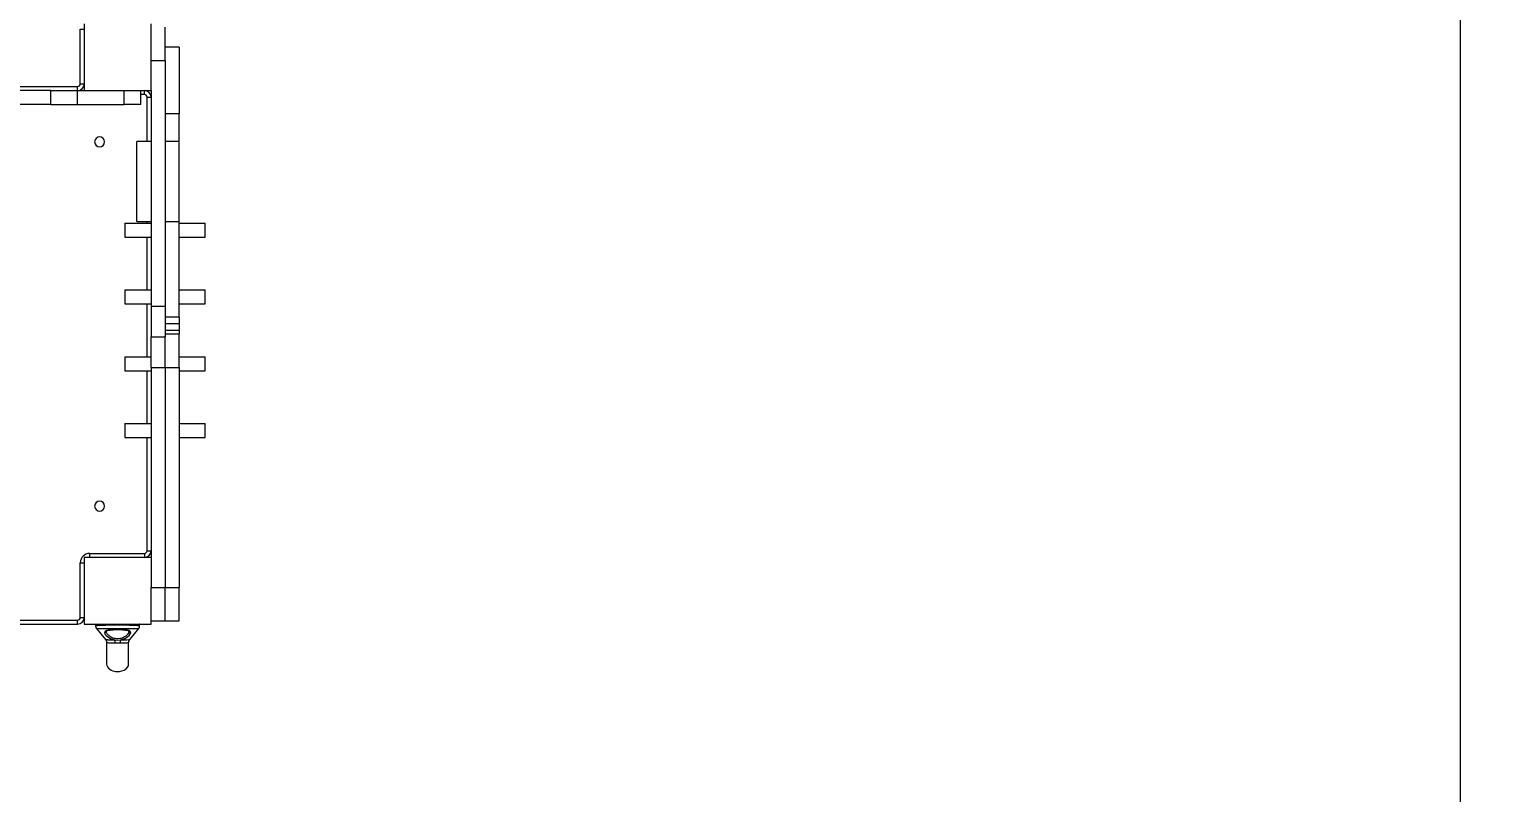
# Model space of a CAD drawing. Header units: millimetres. Extents: x -4791 to 5070, y -3040 to 3233.
# Drawn here: x 926 to 3111, y -820 to 325 of the extents above; entities that cross this region are included whole.
import ezdxf

# ---------------------------------------------------------------- set-up
doc = ezdxf.new("R2010")
doc.units = ezdxf.units.MM
for name, color, linetype in [('DIKOM_ОБЪЕКТ', 7, 'Continuous'), ('DIKOM_РАЗМЕР_ЗОНА', 7, 'Continuous'), ('DIKOM_РАЗМЕР_ОБЪЕКТА', 7, 'Continuous')]:
    doc.layers.add(name, color=color, linetype=linetype)
doc.styles.add('style1', font='arial.ttf', dxfattribs={"width": 0.8})
doc.dimstyles.new('1-50', dxfattribs={"dimtxt": 300, "dimasz": 200, "dimexe": 100, "dimexo": 0, "dimgap": 100, "dimtad": 1, "dimtxsty": 'style1', "dimcen": 200, "dimclrd": 7, "dimclre": 7, "dimclrt": 7, "dimadec": 1, "dimazin": 2, "dimtfac": 1, "dimtmove": 0, "dimatfit": 2, "dimfxl": 0, "dimlwd": 25, "dimlwe": 18, "dimarcsym": 0})

# ---------------------------------------------------------------- blocks, each defined once
blk = doc.blocks.new('*D9')
at = {"layer": 'Defpoints', "color": 0, "transparency": 16777216}
for p in [(3069.7, 659.9), (-1839.1, -167), (3069.7, -1640.1)]:
    blk.add_point(p, dxfattribs=at)
at = {"layer": 'DIKOM_РАЗМЕР_ОБЪЕКТА', "color": 7, "lineweight": 18, "transparency": 16777216}
for p, q in [((3069.7, 659.9), (3069.7, -1740.1)), ((-1839.1, -167), (-1839.1, -1740.1))]:
    blk.add_line(p, q, dxfattribs=at)
at = {"layer": 'DIKOM_РАЗМЕР_ОБЪЕКТА', "color": 7, "lineweight": 25, "transparency": 16777216}
blk.add_line((-1639.1, -1640.1), (2869.7, -1640.1), dxfattribs=at)
at = {"layer": 'DIKOM_РАЗМЕР_ОБЪЕКТА', "color": 7, "transparency": 16777216}
for points in [[(-1639.1, -1606.7), (-1639.1, -1673.4), (-1839.1, -1640.1)], [(2869.7, -1606.7), (2869.7, -1673.4), (3069.7, -1640.1)]]:
    blk.add_solid(points, dxfattribs=at)
at = {"layer": 'DIKOM_РАЗМЕР_ОБЪЕКТА', "color": 7, "transparency": 16777216, "insert": (96.6, -1386.9), "char_height": 300, "attachment_point": 5, "style": 'style1'}
blk.add_mtext('4900', dxfattribs=at)
blk = doc.blocks.new('*D11')
at = {"layer": 'Defpoints', "color": 0, "transparency": 16777216}
for p in [(5069.7, 239.7), (-3839.1, -1043), (5069.7, -2940)]:
    blk.add_point(p, dxfattribs=at)
at = {"layer": 'DIKOM_РАЗМЕР_ЗОНА', "color": 7, "lineweight": 18, "transparency": 16777216}
for p, q in [((5069.7, 239.7), (5069.7, -3040)), ((-3839.1, -1043), (-3839.1, -3040))]:
    blk.add_line(p, q, dxfattribs=at)
at = {"layer": 'DIKOM_РАЗМЕР_ЗОНА', "color": 7, "lineweight": 25, "transparency": 16777216}
blk.add_line((-3639.1, -2940), (4869.7, -2940), dxfattribs=at)
at = {"layer": 'DIKOM_РАЗМЕР_ЗОНА', "color": 7, "transparency": 16777216}
for points in [[(-3639.1, -2906.7), (-3639.1, -2973.3), (-3839.1, -2940)], [(4869.7, -2906.7), (4869.7, -2973.3), (5069.7, -2940)]]:
    blk.add_solid(points, dxfattribs=at)
at = {"layer": 'DIKOM_РАЗМЕР_ЗОНА', "color": 7, "transparency": 16777216, "insert": (398.3, -2686.8), "char_height": 300, "attachment_point": 5, "style": 'style1'}
blk.add_mtext('8900', dxfattribs=at)

msp = doc.modelspace()

# ---------------------------------------------------------------- linework, layer by layer
at = {"layer": 'DIKOM_ОБЪЕКТ', "color": 7, "linetype": 'Continuous', "lineweight": 15}
for p, q in [((1008.155, 332.715), (1008.155, 232.715)), ((1108.155, 232.715), (1108.155, 332.715)), ((1002.155, 242.715), (1002.155, 324.715)), ((1002.155, 324.715), (1008.155, 324.715)), ((1129.155, 277.715), (1129.155, 327.715)), ((1150.155, 297.715), (1129.155, 297.715)), ((1150.155, 297.715), (1150.155, 197.715)), ((1108.155, 277.715), (1129.155, 277.715)), ((1129.155, 277.715), (1129.155, -90.634)), ((1002.155, 242.715), (1008.155, 242.715)), ((1007.953, 240.715), (1008.155, 240.715)), ((318.155, 238.715), (998.155, 238.715)), ((958.155, 232.715), (908.155, 232.715)), ((958.155, 211.715), (958.155, 232.715)), ((958.155, 232.715), (998.155, 232.715)), ((998.155, 232.715), (998.155, 238.715)), ((998.155, 211.715), (998.155, 232.715)), ((998.155, 232.715), (1008.155, 232.715)), ((1008.155, 232.715), (1108.155, 232.715)), ((1068.155, 211.715), (1068.155, 232.715)), ((1093.155, 211.715), (1093.155, 232.715)), ((1098.155, 226.715), (1093.155, 226.715)), ((1098.155, 226.715), (1098.155, 232.715)), ((1102.155, 222.715), (1108.155, 222.715)), ((1102.155, 156.517), (1102.155, 222.715)), ((1108.155, 232.715), (1108.155, -90.634)), ((958.155, 211.715), (908.155, 211.715)), ((958.155, 211.715), (998.155, 211.715)), ((998.155, 211.715), (1068.155, 211.715)), ((1093.155, 211.715), (1068.155, 211.715)), ((1150.155, 197.715), (1129.155, 197.715)), ((1150.155, 156.517), (1150.155, 197.715)), ((1108.155, 156.517), (1087.155, 156.517)), ((1087.155, 110.754), (1087.155, 156.517)), ((1150.155, 156.517), (1129.155, 156.517)), ((1150.155, 36.517), (1150.155, 156.517)), ((1087.155, 36.517), (1087.155, 110.754)), ((1069.155, 33.715), (1069.155, 12.715)), ((1069.155, 33.715), (1108.155, 33.715)), ((1087.155, 36.517), (1108.155, 36.517)), ((1102.155, 33.715), (1102.155, 36.517)), ((1129.155, 36.517), (1150.155, 36.517)), ((1150.155, -107.285), (1150.155, 36.517)), ((1150.155, 33.715), (1189.155, 33.715)), ((1189.155, 12.715), (1189.155, 33.715)), ((1069.155, 12.715), (1108.155, 12.715)), ((1102.155, -66.285), (1102.155, 12.715)), ((1150.155, 12.715), (1189.155, 12.715)), ((1069.155, -66.285), (1069.155, -87.285)), ((1069.155, -66.285), (1108.155, -66.285)), ((1069.155, -87.285), (1108.155, -87.285)), ((1102.155, -166.285), (1102.155, -87.285)), ((1150.155, -66.285), (1189.155, -66.285)), ((1150.155, -87.285), (1189.155, -87.285)), ((1189.155, -87.285), (1189.155, -66.285)), ((1108.155, -90.634), (1129.155, -90.634)), ((1108.155, -90.634), (1108.155, -136.459)), ((1129.155, -90.634), (1129.155, -136.459)), ((1150.155, -107.285), (1129.155, -107.285)), ((1150.155, -107.285), (1150.155, -117.285)), ((1150.155, -117.285), (1129.155, -117.285)), ((1150.155, -117.285), (1129.155, -117.285)), ((1150.155, -127.285), (1129.155, -127.285)), ((1150.155, -117.285), (1150.155, -127.285)), ((1150.155, -127.285), (1150.155, -132.285)), ((1108.155, -136.459), (1129.155, -136.459)), ((1108.155, -182.285), (1108.155, -136.459)), ((1129.155, -132.285), (1150.155, -132.285)), ((1129.155, -182.285), (1129.155, -136.459)), ((1129.155, -182.285), (1129.155, -136.459)), ((1150.155, -182.285), (1150.155, -132.285)), ((1069.155, -166.285), (1069.155, -187.285)), ((1069.155, -166.285), (1108.155, -166.285)), ((1150.155, -166.285), (1189.155, -166.285)), ((1189.155, -187.285), (1189.155, -166.285)), ((1069.155, -187.285), (1108.155, -187.285)), ((1102.155, -266.285), (1102.155, -187.285)), ((1108.155, -182.285), (1129.155, -182.285)), ((1108.155, -182.285), (1108.155, -512.285)), ((1129.155, -182.285), (1150.155, -182.285)), ((1129.155, -182.285), (1129.155, -512.285)), ((1129.155, -182.285), (1129.155, -512.285)), ((1150.155, -182.285), (1150.155, -512.285)), ((1150.155, -187.285), (1189.155, -187.285)), ((1069.155, -266.285), (1069.155, -287.285)), ((1069.155, -266.285), (1108.155, -266.285)), ((1150.155, -266.285), (1189.155, -266.285)), ((1189.155, -287.285), (1189.155, -266.285)), ((1069.155, -287.285), (1108.155, -287.285)), ((1102.155, -457.285), (1102.155, -287.285)), ((1150.155, -287.285), (1189.155, -287.285)), ((1102.155, -457.285), (1108.155, -457.285)), ((1002.155, -557.285), (1002.155, -475.285)), ((1002.155, -475.285), (1008.155, -475.285)), ((1008.155, -467.285), (1008.155, -567.285)), ((1108.155, -467.285), (1008.155, -467.285)), ((1016.155, -461.285), (1098.155, -461.285)), ((1016.155, -461.285), (1016.155, -467.285)), ((1098.155, -461.285), (1098.155, -467.285)), ((1108.155, -512.285), (1129.155, -512.285)), ((1108.155, -539.414), (1108.155, -512.285)), ((1129.155, -512.285), (1150.155, -512.285)), ((1129.155, -562.285), (1129.155, -512.285)), ((1129.155, -562.285), (1129.155, -512.285)), ((1150.155, -562.285), (1150.155, -512.285)), ((1108.155, -567.285), (1108.155, -539.414)), ((318.155, -561.285), (998.155, -561.285)), ((318.155, -567.285), (998.155, -567.285)), ((998.155, -567.285), (998.155, -561.285)), ((1002.155, -557.285), (1008.155, -557.285)), ((1008.155, -567.285), (1108.155, -567.285)), ((1025.155, -567.785), (1025.155, -570.406)), ((1058.155, -567.785), (1025.155, -567.785)), ((1091.155, -567.785), (1058.155, -567.785)), ((1091.155, -570.41), (1091.155, -567.785)), ((1108.155, -562.285), (1129.155, -562.285)), ((1129.155, -562.285), (1150.155, -562.285)), ((1025.155, -570.406), (1025.155, -570.407)), ((1041.155, -578.154), (1041.328, -577.448)), ((1041.17, -578.45), (1041.155, -578.154)), ((1074.886, -577.054), (1075.155, -578.157)), ((1075.155, -578.157), (1075.139, -578.471)), ((1089.925, -573.766), (1089.938, -573.756)), ((1041.655, -595.008), (1041.655, -627.285)), ((1074.655, -627.285), (1074.655, -595.015))]:
    msp.add_line(p, q, dxfattribs=at)
at = {"layer": 'DIKOM_ОБЪЕКТ', "color": 7, "linetype": 'Continuous', "lineweight": 15, "flags": 128}
for points in [[(1004.713, 232.715), (1004.437, 233.054), (1003.655, 234.564)], [(1025.155, -570.231), (1025.466, -572.172), (1026.383, -573.769)], [(1058.155, -568.952), (1053.36, -568.961), (1048.711, -568.991), (1044.302, -569.04), (1040.215, -569.109), (1037.479, -569.173), (1035.021, -569.247), (1032.847, -569.331), (1030.124, -569.477), (1028.034, -569.647), (1026.859, -569.791), (1026.002, -569.949), (1025.449, -570.122), (1025.168, -570.41)], [(1026.4, -573.79), (1032.844, -581.576), (1039.993, -590.257)], [(1026.454, -573.754), (1026.467, -573.801), (1027.114, -573.852), (1028.333, -573.851), (1030.073, -573.82), (1032.317, -573.777), (1035.018, -573.73), (1038.121, -573.685), (1041.604, -573.645), (1045.357, -573.612), (1049.37, -573.588), (1053.516, -573.573), (1057.757, -573.567)], [(1057.724, -575.299), (1053.813, -575.372), (1050.084, -575.57), (1046.671, -575.904), (1043.744, -576.386), (1041.385, -577.04), (1039.702, -577.884), (1038.734, -578.939), (1038.49, -580.212)], [(1038.49, -580.212), (1038.85, -581.498), (1039.706, -582.914), (1041.035, -584.435), (1042.79, -585.981), (1044.968, -587.488), (1047.533, -588.85), (1050.469, -589.971), (1053.707, -590.752)], [(1075.139, -578.471), (1074.914, -579.45), (1074.441, -580.497), (1073.698, -581.658), (1073.009, -582.528), (1072.197, -583.415), (1071.271, -584.295), (1070.236, -585.154), (1068.607, -586.29), (1066.862, -587.264), (1064.94, -588.087), (1063.311, -588.605), (1061.66, -588.975), (1058.157, -589.287), (1056.397, -589.209), (1054.647, -588.974), (1052.995, -588.602), (1051.365, -588.083), (1049.434, -587.254), (1047.685, -586.275), (1046.055, -585.135), (1045.228, -584.457), (1044.501, -583.794), (1043.66, -582.932), (1043.122, -582.311), (1042.593, -581.627), (1041.603, -579.961), (1041.17, -578.45)], [(1041.627, -577.523), (1041.688, -577.529), (1041.882, -577.421), (1043.048, -576.934), (1044.592, -576.515), (1046.532, -576.156), (1048.89, -575.862), (1051.634, -575.641), (1054.791, -575.498), (1058.259, -575.45), (1061.948, -575.513), (1065.309, -575.685), (1068.055, -575.932), (1070.162, -576.219), (1071.854, -576.547), (1073.289, -576.946), (1073.889, -577.172), (1074.316, -577.348), (1074.529, -577.306)], [(1077.819, -580.233), (1077.566, -578.92), (1076.546, -577.842), (1074.763, -576.984), (1072.29, -576.33), (1069.205, -575.852), (1065.64, -575.53), (1061.77, -575.35), (1057.724, -575.299)], [(1057.757, -573.567), (1059.056, -573.567), (1061.263, -573.57), (1064.347, -573.578), (1068.204, -573.595), (1071.158, -573.614), (1074.344, -573.642), (1077.617, -573.678), (1080.081, -573.712), (1082.464, -573.75), (1083.221, -573.763), (1083.957, -573.777), (1084.669, -573.79), (1085.356, -573.803), (1086.014, -573.816), (1086.638, -573.829), (1088.277, -573.854), (1089.38, -573.847), (1089.569, -573.837), (1089.721, -573.822), (1089.834, -573.804), (1089.909, -573.78), (1089.925, -573.766)], [(1091.118, -570.417), (1091.129, -570.319), (1090.861, -570.125), (1089.921, -569.87), (1088.282, -569.649), (1086.966, -569.533), (1085.373, -569.428), (1083.494, -569.333), (1080.134, -569.21), (1076.133, -569.111), (1073.474, -569.062), (1070.65, -569.023), (1067.68, -568.992), (1063.008, -568.962), (1058.155, -568.952)], [(1062.608, -590.752), (1065.841, -589.974), (1068.758, -588.861), (1071.327, -587.501), (1073.487, -586.011), (1075.253, -584.461), (1076.58, -582.95), (1077.45, -581.524), (1077.819, -580.233)], [(1076.306, -590.281), (1083.486, -581.576), (1089.94, -573.758)], [(1089.926, -573.772), (1090.846, -572.172), (1091.155, -570.237)], [(1039.962, -590.219), (1041.254, -592.558), (1041.655, -595.053)], [(1040.005, -590.247), (1040.051, -590.27), (1040.354, -590.323), (1040.642, -590.36), (1041.144, -590.412), (1041.532, -590.445), (1041.97, -590.477), (1042.424, -590.506), (1042.89, -590.532), (1043.358, -590.555), (1045.554, -590.635), (1048.148, -590.693), (1050.739, -590.728), (1053.707, -590.752)], [(1054.471, -595.611), (1051.704, -595.606), (1049.128, -595.599), (1046.876, -595.587), (1044.983, -595.562), (1043.504, -595.507), (1042.464, -595.403), (1041.857, -595.241), (1041.655, -595.021)], [(1053.707, -590.752), (1058.157, -591.062), (1062.608, -590.752)], [(1061.842, -595.612), (1058.156, -595.565), (1054.471, -595.611)], [(1074.655, -595.03), (1074.457, -595.25), (1073.85, -595.411), (1072.816, -595.511), (1071.346, -595.564), (1069.447, -595.588), (1067.182, -595.6), (1064.609, -595.607), (1061.842, -595.612)], [(1062.608, -590.752), (1066.151, -590.722), (1069.399, -590.669), (1072.15, -590.589), (1074.258, -590.483), (1075.622, -590.366), (1076.259, -590.271), (1076.268, -590.25)], [(1074.655, -595.062), (1075.058, -592.564), (1076.357, -590.219)], [(1041.655, -627.285), (1041.93, -629.284), (1042.809, -631.326), (1044.3, -633.258), (1046.292, -634.93), (1048.574, -636.241), (1050.892, -637.162), (1053.016, -637.738), (1055.173, -638.104), (1057.904, -638.284), (1061.134, -638.104), (1064.64, -637.4), (1068.062, -636.082), (1070.988, -634.2), (1073.105, -631.941), (1074.299, -629.56), (1074.655, -627.285)]]:
    msp.add_lwpolyline(points, dxfattribs=at)
at = {"layer": 'DIKOM_ОБЪЕКТ', "color": 7, "linetype": 'Continuous', "lineweight": 15, "extrusion": (2.76751e-16, 3.49148e-15, -1)}
for centre in [(-1031.155, 155.715), (-1031.155, -390.285)]:
    msp.add_circle(centre, 7.5, dxfattribs=at)
at = {"layer": 'DIKOM_ОБЪЕКТ', "color": 7, "linetype": 'Continuous', "lineweight": 15}
for centre, radius, start, end in [((998.155, 242.715), 4, 270, 0), ((998.155, 242.715), 10, 270, 0), ((1098.155, 222.715), 10, 0, 90), ((1098.155, 222.715), 4, 0, 90), ((1098.155, -457.285), 4, 270, 0), ((1098.155, -457.285), 10, 270, 0), ((1016.155, -475.285), 14, 90, 180), ((998.155, -557.285), 4, 270, 0), ((998.155, -557.285), 10, 270, 0), ((1025.655, -567.785), 0.5, 90, 180), ((1090.655, -567.785), 0.5, 0, 90), ((1039.17, -578.299), 2.03, 250.43904, 349.957254), ((1077.14, -578.318), 2.032, 190.053061, 289.494864), ((1034.281, -596.145), 20.197, 1.515605, 15.883169), ((1082.003, -596.15), 20.169, 164.079697, 178.470715)]:
    msp.add_arc(centre, radius, start, end, dxfattribs=at)

# ---------------------------------------------------------------- dimensions: what is measured, and where the dimension line sits
at = {"layer": 'DIKOM_РАЗМЕР_ЗОНА'}
dim = msp.add_linear_dim(base=(5069.695, -2940), p1=(-3839.053, -1043.003), p2=(5069.695, 239.664), text='8900', dimstyle='1-50', dxfattribs=at)
dim.commit()
dim.dimension.update_dxf_attribs({"geometry": '*D11', "text_midpoint": (398.315, -2940), "dimtype": 160})
at = {"layer": 'DIKOM_РАЗМЕР_ОБЪЕКТА'}
dim = msp.add_linear_dim(base=(3069.695, -1640.069), p1=(-1839.053, -166.954), p2=(3069.695, 659.879), text='4900', dimstyle='1-50', dxfattribs=at)
dim.commit()
dim.dimension.update_dxf_attribs({"geometry": '*D9', "text_midpoint": (96.582, -1640.069), "dimtype": 160})

doc.saveas('drawing.dxf')
